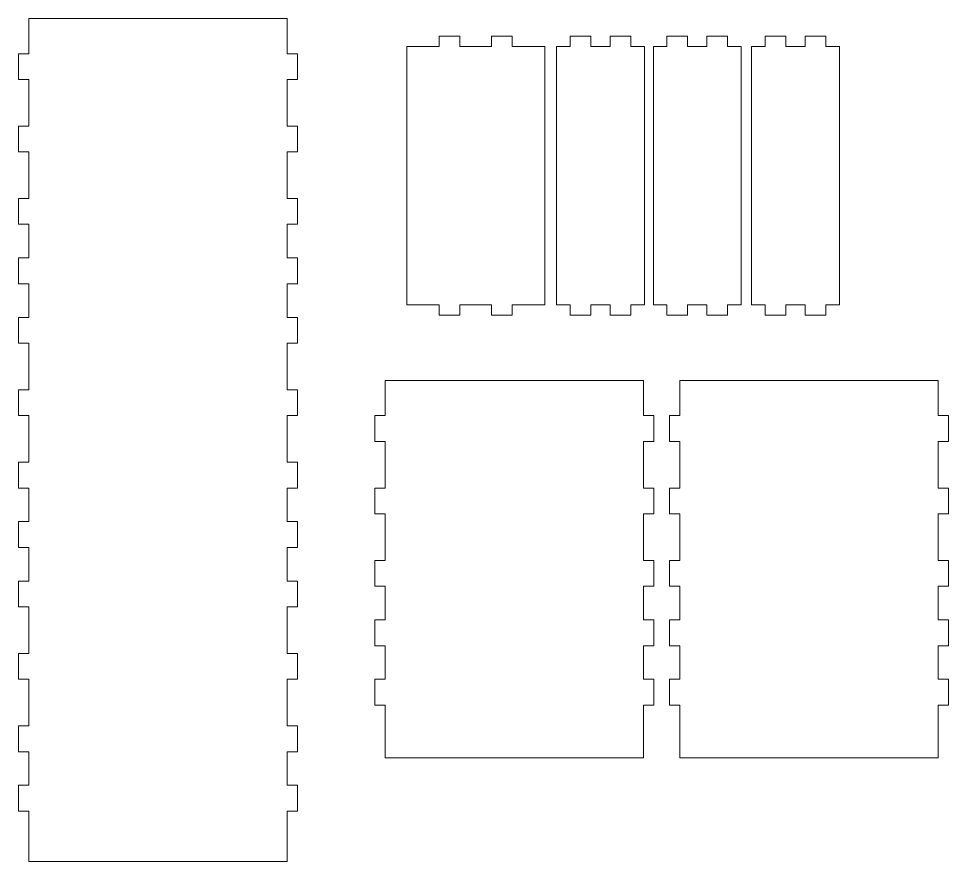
# Model space of a CAD drawing. Header units: millimetres. Extents: x -922 to 947, y -359 to 935.
# Drawn here: x -922 to -562.1, y 453.6 to 779.6 of the extents above; entities that cross this region are included whole.
import ezdxf

# ---------------------------------------------------------------- set-up
doc = ezdxf.new("R2010")
doc.units = ezdxf.units.MM
doc.header["$MEASUREMENT"] = 0
doc.layers.add('Layer 1', color=7, linetype='Continuous')

msp = doc.modelspace()

# ---------------------------------------------------------------- linework, layer by layer
at = {"layer": 'Layer 1', "color": 175, "lineweight": 18}
for points, knots in [([(-917.9964, 574.9813), (-917.9964, 574.9813), (-921.9964, 574.9813), (-921.9964, 574.9813), (-921.9964, 574.9813), (-921.9964, 574.9813), (-921.9964, 584.9813), (-921.9964, 584.9813), (-921.9964, 584.9813), (-921.9964, 584.9813), (-917.9964, 584.9813), (-917.9964, 584.9813), (-917.9964, 584.9813), (-917.9964, 584.9813), (-917.9964, 597.9813), (-917.9964, 597.9813), (-917.9964, 597.9813), (-917.9964, 597.9813), (-921.9964, 597.9813), (-921.9964, 597.9813), (-921.9964, 597.9813), (-921.9964, 597.9813), (-921.9964, 607.9813), (-921.9964, 607.9813), (-921.9964, 607.9813), (-921.9964, 607.9813), (-917.9964, 607.9813), (-917.9964, 607.9813), (-917.9964, 607.9813), (-917.9964, 607.9813), (-917.9964, 625.9813), (-917.9964, 625.9813), (-917.9964, 625.9813), (-917.9964, 625.9813), (-921.9964, 625.9813), (-921.9964, 625.9813), (-921.9964, 625.9813), (-921.9964, 625.9813), (-921.9964, 635.9813), (-921.9964, 635.9813), (-921.9964, 635.9813), (-921.9964, 635.9813), (-917.9964, 635.9813), (-917.9964, 635.9813), (-917.9964, 635.9813), (-917.9964, 635.9813), (-917.9964, 653.9813), (-917.9964, 653.9813), (-917.9964, 653.9813), (-917.9964, 653.9813), (-921.9964, 653.9813), (-921.9964, 653.9813), (-921.9964, 653.9813), (-921.9964, 653.9813), (-921.9964, 663.9813), (-921.9964, 663.9813), (-921.9964, 663.9813), (-921.9964, 663.9813), (-917.9964, 663.9813), (-917.9964, 663.9813), (-917.9964, 663.9813), (-917.9964, 663.9813), (-917.9964, 676.9813), (-917.9964, 676.9813), (-917.9964, 676.9813), (-917.9964, 676.9813), (-921.9964, 676.9813), (-921.9964, 676.9813), (-921.9964, 676.9813), (-921.9964, 676.9813), (-921.9964, 686.9813), (-921.9964, 686.9813), (-921.9964, 686.9813), (-921.9964, 686.9813), (-917.9964, 686.9813), (-917.9964, 686.9813), (-917.9964, 686.9813), (-917.9964, 686.9813), (-917.9964, 699.9813), (-917.9964, 699.9813), (-917.9964, 699.9813), (-917.9964, 699.9813), (-921.9964, 699.9813), (-921.9964, 699.9813), (-921.9964, 699.9813), (-921.9964, 699.9813), (-921.9964, 709.9813), (-921.9964, 709.9813), (-921.9964, 709.9813), (-921.9964, 709.9813), (-917.9964, 709.9813), (-917.9964, 709.9813), (-917.9964, 709.9813), (-917.9964, 709.9813), (-917.9964, 727.9813), (-917.9964, 727.9813), (-917.9964, 727.9813), (-917.9964, 727.9813), (-921.9964, 727.9813), (-921.9964, 727.9813), (-921.9964, 727.9813), (-921.9964, 727.9813), (-921.9964, 737.9813), (-921.9964, 737.9813), (-921.9964, 737.9813), (-921.9964, 737.9813), (-917.9964, 737.9813), (-917.9964, 737.9813), (-917.9964, 737.9813), (-917.9964, 737.9813), (-917.9964, 755.9813), (-917.9964, 755.9813), (-917.9964, 755.9813), (-917.9964, 755.9813), (-921.9964, 755.9813), (-921.9964, 755.9813), (-921.9964, 755.9813), (-921.9964, 755.9813), (-921.9964, 765.9813), (-921.9964, 765.9813), (-921.9964, 765.9813), (-921.9964, 765.9813), (-917.9964, 765.9813), (-917.9964, 765.9813), (-917.9964, 765.9813), (-917.9964, 765.9813), (-917.9964, 779.5556), (-917.9964, 779.5556), (-917.9964, 779.5556), (-917.9964, 779.5556), (-817.9963, 779.5556), (-817.9963, 779.5556), (-817.9963, 779.5556), (-817.9963, 779.5556), (-817.9963, 765.9813), (-817.9963, 765.9813), (-817.9963, 765.9813), (-817.9963, 765.9813), (-813.9963, 765.9813), (-813.9963, 765.9813), (-813.9963, 765.9813), (-813.9963, 765.9813), (-813.9963, 755.9813), (-813.9963, 755.9813), (-813.9963, 755.9813), (-813.9963, 755.9813), (-817.9963, 755.9813), (-817.9963, 755.9813), (-817.9963, 755.9813), (-817.9963, 755.9813), (-817.9963, 737.9813), (-817.9963, 737.9813), (-817.9963, 737.9813), (-817.9963, 737.9813), (-813.9963, 737.9813), (-813.9963, 737.9813), (-813.9963, 737.9813), (-813.9963, 737.9813), (-813.9963, 727.9813), (-813.9963, 727.9813), (-813.9963, 727.9813), (-813.9963, 727.9813), (-817.9963, 727.9813), (-817.9963, 727.9813), (-817.9963, 727.9813), (-817.9963, 727.9813), (-817.9963, 709.9813), (-817.9963, 709.9813), (-817.9963, 709.9813), (-817.9963, 709.9813), (-813.9963, 709.9813), (-813.9963, 709.9813), (-813.9963, 709.9813), (-813.9963, 709.9813), (-813.9963, 699.9813), (-813.9963, 699.9813), (-813.9963, 699.9813), (-813.9963, 699.9813), (-817.9963, 699.9813), (-817.9963, 699.9813), (-817.9963, 699.9813), (-817.9963, 699.9813), (-817.9963, 686.9813), (-817.9963, 686.9813), (-817.9963, 686.9813), (-817.9963, 686.9813), (-813.9963, 686.9813), (-813.9963, 686.9813), (-813.9963, 686.9813), (-813.9963, 686.9813), (-813.9963, 676.9813), (-813.9963, 676.9813), (-813.9963, 676.9813), (-813.9963, 676.9813), (-817.9963, 676.9813), (-817.9963, 676.9813), (-817.9963, 676.9813), (-817.9963, 676.9813), (-817.9963, 663.9813), (-817.9963, 663.9813), (-817.9963, 663.9813), (-817.9963, 663.9813), (-813.9963, 663.9813), (-813.9963, 663.9813), (-813.9963, 663.9813), (-813.9963, 663.9813), (-813.9963, 653.9813), (-813.9963, 653.9813), (-813.9963, 653.9813), (-813.9963, 653.9813), (-817.9963, 653.9813), (-817.9963, 653.9813), (-817.9963, 653.9813), (-817.9963, 653.9813), (-817.9963, 635.9813), (-817.9963, 635.9813), (-817.9963, 635.9813), (-817.9963, 635.9813), (-813.9963, 635.9813), (-813.9963, 635.9813), (-813.9963, 635.9813), (-813.9963, 635.9813), (-813.9963, 625.9813), (-813.9963, 625.9813), (-813.9963, 625.9813), (-813.9963, 625.9813), (-817.9963, 625.9813), (-817.9963, 625.9813), (-817.9963, 625.9813), (-817.9963, 625.9813), (-817.9963, 607.9813), (-817.9963, 607.9813), (-817.9963, 607.9813), (-817.9963, 607.9813), (-813.9963, 607.9813), (-813.9963, 607.9813), (-813.9963, 607.9813), (-813.9963, 607.9813), (-813.9963, 597.9813), (-813.9963, 597.9813), (-813.9963, 597.9813), (-813.9963, 597.9813), (-817.9963, 597.9813), (-817.9963, 597.9813), (-817.9963, 597.9813), (-817.9963, 597.9813), (-817.9963, 584.9813), (-817.9963, 584.9813), (-817.9963, 584.9813), (-817.9963, 584.9813), (-813.9963, 584.9813), (-813.9963, 584.9813), (-813.9963, 584.9813), (-813.9963, 584.9813), (-813.9963, 574.9813), (-813.9963, 574.9813), (-813.9963, 574.9813), (-813.9963, 574.9813), (-817.9963, 574.9813), (-817.9963, 574.9813), (-817.9963, 574.9813), (-817.9963, 574.9813), (-817.9963, 561.9813), (-817.9963, 561.9813), (-817.9963, 561.9813), (-817.9963, 561.9813), (-813.9963, 561.9813), (-813.9963, 561.9813), (-813.9963, 561.9813), (-813.9963, 561.9813), (-813.9963, 551.9814), (-813.9963, 551.9814), (-813.9963, 551.9814), (-813.9963, 551.9814), (-817.9963, 551.9814), (-817.9963, 551.9814), (-817.9963, 551.9814), (-817.9963, 551.9814), (-817.9963, 533.9814), (-817.9963, 533.9814), (-817.9963, 533.9814), (-817.9963, 533.9814), (-813.9963, 533.9814), (-813.9963, 533.9814), (-813.9963, 533.9814), (-813.9963, 533.9814), (-813.9963, 523.9814), (-813.9963, 523.9814), (-813.9963, 523.9814), (-813.9963, 523.9814), (-817.9963, 523.9814), (-817.9963, 523.9814), (-817.9963, 523.9814), (-817.9963, 523.9814), (-817.9963, 505.9814), (-817.9963, 505.9814), (-817.9963, 505.9814), (-817.9963, 505.9814), (-813.9963, 505.9814), (-813.9963, 505.9814), (-813.9963, 505.9814), (-813.9963, 505.9814), (-813.9963, 495.9814), (-813.9963, 495.9814), (-813.9963, 495.9814), (-813.9963, 495.9814), (-817.9963, 495.9814), (-817.9963, 495.9814), (-817.9963, 495.9814), (-817.9963, 495.9814), (-817.9963, 482.9814), (-817.9963, 482.9814), (-817.9963, 482.9814), (-817.9963, 482.9814), (-813.9963, 482.9814), (-813.9963, 482.9814), (-813.9963, 482.9814), (-813.9963, 482.9814), (-813.9963, 472.9814), (-813.9963, 472.9814), (-813.9963, 472.9814), (-813.9963, 472.9814), (-817.9963, 472.9814), (-817.9963, 472.9814), (-817.9963, 472.9814), (-817.9963, 472.9814), (-817.9963, 453.5557), (-817.9963, 453.5557), (-817.9963, 453.5557), (-817.9963, 453.5557), (-917.9964, 453.5557), (-917.9964, 453.5557), (-917.9964, 453.5557), (-917.9964, 453.5557), (-917.9964, 472.9814), (-917.9964, 472.9814), (-917.9964, 472.9814), (-917.9964, 472.9814), (-921.9964, 472.9814), (-921.9964, 472.9814), (-921.9964, 472.9814), (-921.9964, 472.9814), (-921.9964, 482.9814), (-921.9964, 482.9814), (-921.9964, 482.9814), (-921.9964, 482.9814), (-917.9964, 482.9814), (-917.9964, 482.9814), (-917.9964, 482.9814), (-917.9964, 482.9814), (-917.9964, 495.9814), (-917.9964, 495.9814), (-917.9964, 495.9814), (-917.9964, 495.9814), (-921.9964, 495.9814), (-921.9964, 495.9814), (-921.9964, 495.9814), (-921.9964, 495.9814), (-921.9964, 505.9814), (-921.9964, 505.9814), (-921.9964, 505.9814), (-921.9964, 505.9814), (-917.9964, 505.9814), (-917.9964, 505.9814), (-917.9964, 505.9814), (-917.9964, 505.9814), (-917.9964, 523.9814), (-917.9964, 523.9814), (-917.9964, 523.9814), (-917.9964, 523.9814), (-921.9964, 523.9814), (-921.9964, 523.9814), (-921.9964, 523.9814), (-921.9964, 523.9814), (-921.9964, 533.9814), (-921.9964, 533.9814), (-921.9964, 533.9814), (-921.9964, 533.9814), (-917.9964, 533.9814), (-917.9964, 533.9814), (-917.9964, 533.9814), (-917.9964, 533.9814), (-917.9964, 551.9814), (-917.9964, 551.9814), (-917.9964, 551.9814), (-917.9964, 551.9814), (-921.9964, 551.9814), (-921.9964, 551.9814), (-921.9964, 551.9814), (-921.9964, 551.9814), (-921.9964, 561.9813), (-921.9964, 561.9813), (-921.9964, 561.9813), (-921.9964, 561.9813), (-917.9964, 561.9813), (-917.9964, 561.9813), (-917.9964, 561.9813), (-917.9964, 561.9813), (-917.9964, 574.9813), (-917.9964, 574.9813)], [0, 0, 0, 0, 0.00990099, 0.00990099, 0.00990099, 0.00990099, 0.01980198, 0.01980198, 0.01980198, 0.01980198, 0.02970297, 0.02970297, 0.02970297, 0.02970297, 0.03960396, 0.03960396, 0.03960396, 0.03960396, 0.04950495, 0.04950495, 0.04950495, 0.04950495, 0.05940594, 0.05940594, 0.05940594, 0.05940594, 0.06930693, 0.06930693, 0.06930693, 0.06930693, 0.07920792, 0.07920792, 0.07920792, 0.07920792, 0.08910891, 0.08910891, 0.08910891, 0.08910891, 0.0990099, 0.0990099, 0.0990099, 0.0990099, 0.10891089, 0.10891089, 0.10891089, 0.10891089, 0.11881188, 0.11881188, 0.11881188, 0.11881188, 0.12871287, 0.12871287, 0.12871287, 0.12871287, 0.13861386, 0.13861386, 0.13861386, 0.13861386, 0.14851485, 0.14851485, 0.14851485, 0.14851485, 0.15841584, 0.15841584, 0.15841584, 0.15841584, 0.16831683, 0.16831683, 0.16831683, 0.16831683, 0.17821782, 0.17821782, 0.17821782, 0.17821782, 0.18811881, 0.18811881, 0.18811881, 0.18811881, 0.1980198, 0.1980198, 0.1980198, 0.1980198, 0.20792079, 0.20792079, 0.20792079, 0.20792079, 0.21782178, 0.21782178, 0.21782178, 0.21782178, 0.22772277, 0.22772277, 0.22772277, 0.22772277, 0.23762376, 0.23762376, 0.23762376, 0.23762376, 0.24752475, 0.24752475, 0.24752475, 0.24752475, 0.25742574, 0.25742574, 0.25742574, 0.25742574, 0.26732673, 0.26732673, 0.26732673, 0.26732673, 0.27722772, 0.27722772, 0.27722772, 0.27722772, 0.28712871, 0.28712871, 0.28712871, 0.28712871, 0.2970297, 0.2970297, 0.2970297, 0.2970297, 0.30693069, 0.30693069, 0.30693069, 0.30693069, 0.31683168, 0.31683168, 0.31683168, 0.31683168, 0.32673267, 0.32673267, 0.32673267, 0.32673267, 0.33663366, 0.33663366, 0.33663366, 0.33663366, 0.34653465, 0.34653465, 0.34653465, 0.34653465, 0.35643564, 0.35643564, 0.35643564, 0.35643564, 0.36633663, 0.36633663, 0.36633663, 0.36633663, 0.37623762, 0.37623762, 0.37623762, 0.37623762, 0.38613861, 0.38613861, 0.38613861, 0.38613861, 0.3960396, 0.3960396, 0.3960396, 0.3960396, 0.40594059, 0.40594059, 0.40594059, 0.40594059, 0.41584158, 0.41584158, 0.41584158, 0.41584158, 0.42574257, 0.42574257, 0.42574257, 0.42574257, 0.43564356, 0.43564356, 0.43564356, 0.43564356, 0.44554455, 0.44554455, 0.44554455, 0.44554455, 0.45544554, 0.45544554, 0.45544554, 0.45544554, 0.46534653, 0.46534653, 0.46534653, 0.46534653, 0.47524752, 0.47524752, 0.47524752, 0.47524752, 0.48514851, 0.48514851, 0.48514851, 0.48514851, 0.4950495, 0.4950495, 0.4950495, 0.4950495, 0.5049505, 0.5049505, 0.5049505, 0.5049505, 0.51485149, 0.51485149, 0.51485149, 0.51485149, 0.52475248, 0.52475248, 0.52475248, 0.52475248, 0.53465347, 0.53465347, 0.53465347, 0.53465347, 0.54455446, 0.54455446, 0.54455446, 0.54455446, 0.55445545, 0.55445545, 0.55445545, 0.55445545, 0.56435644, 0.56435644, 0.56435644, 0.56435644, 0.57425743, 0.57425743, 0.57425743, 0.57425743, 0.58415842, 0.58415842, 0.58415842, 0.58415842, 0.59405941, 0.59405941, 0.59405941, 0.59405941, 0.6039604, 0.6039604, 0.6039604, 0.6039604, 0.61386139, 0.61386139, 0.61386139, 0.61386139, 0.62376238, 0.62376238, 0.62376238, 0.62376238, 0.63366337, 0.63366337, 0.63366337, 0.63366337, 0.64356436, 0.64356436, 0.64356436, 0.64356436, 0.65346535, 0.65346535, 0.65346535, 0.65346535, 0.66336634, 0.66336634, 0.66336634, 0.66336634, 0.67326733, 0.67326733, 0.67326733, 0.67326733, 0.68316832, 0.68316832, 0.68316832, 0.68316832, 0.69306931, 0.69306931, 0.69306931, 0.69306931, 0.7029703, 0.7029703, 0.7029703, 0.7029703, 0.71287129, 0.71287129, 0.71287129, 0.71287129, 0.72277228, 0.72277228, 0.72277228, 0.72277228, 0.73267327, 0.73267327, 0.73267327, 0.73267327, 0.74257426, 0.74257426, 0.74257426, 0.74257426, 0.75247525, 0.75247525, 0.75247525, 0.75247525, 0.76237624, 0.76237624, 0.76237624, 0.76237624, 0.77227723, 0.77227723, 0.77227723, 0.77227723, 0.78217822, 0.78217822, 0.78217822, 0.78217822, 0.79207921, 0.79207921, 0.79207921, 0.79207921, 0.8019802, 0.8019802, 0.8019802, 0.8019802, 0.81188119, 0.81188119, 0.81188119, 0.81188119, 0.82178218, 0.82178218, 0.82178218, 0.82178218, 0.83168317, 0.83168317, 0.83168317, 0.83168317, 0.84158416, 0.84158416, 0.84158416, 0.84158416, 0.85148515, 0.85148515, 0.85148515, 0.85148515, 0.86138614, 0.86138614, 0.86138614, 0.86138614, 0.87128713, 0.87128713, 0.87128713, 0.87128713, 0.88118812, 0.88118812, 0.88118812, 0.88118812, 0.89108911, 0.89108911, 0.89108911, 0.89108911, 0.9009901, 0.9009901, 0.9009901, 0.9009901, 0.91089109, 0.91089109, 0.91089109, 0.91089109, 0.92079208, 0.92079208, 0.92079208, 0.92079208, 0.93069307, 0.93069307, 0.93069307, 0.93069307, 0.94059406, 0.94059406, 0.94059406, 0.94059406, 0.95049505, 0.95049505, 0.95049505, 0.95049505, 0.96039604, 0.96039604, 0.96039604, 0.96039604, 0.97029703, 0.97029703, 0.97029703, 0.97029703, 0.98019802, 0.98019802, 0.98019802, 0.98019802, 1, 1, 1, 1]), ([(-751.1414, 668.8172), (-751.1414, 668.8172), (-751.1414, 664.8172), (-751.1414, 664.8172), (-751.1414, 664.8172), (-751.1414, 664.8172), (-759.1413, 664.8172), (-759.1413, 664.8172), (-759.1413, 664.8172), (-759.1413, 664.8172), (-759.1413, 668.8172), (-759.1413, 668.8172), (-759.1413, 668.8172), (-759.1413, 668.8172), (-771.7664, 668.8172), (-771.7664, 668.8172), (-771.7664, 668.8172), (-771.7664, 668.8172), (-771.7664, 768.8172), (-771.7664, 768.8172), (-771.7664, 768.8172), (-771.7664, 768.8172), (-759.1413, 768.8172), (-759.1413, 768.8172), (-759.1413, 768.8172), (-759.1413, 768.8172), (-759.1413, 772.8172), (-759.1413, 772.8172), (-759.1413, 772.8172), (-759.1413, 772.8172), (-751.1414, 772.8172), (-751.1414, 772.8172), (-751.1414, 772.8172), (-751.1414, 772.8172), (-751.1414, 768.8172), (-751.1414, 768.8172), (-751.1414, 768.8172), (-751.1414, 768.8172), (-738.8914, 768.8172), (-738.8914, 768.8172), (-738.8914, 768.8172), (-738.8914, 768.8172), (-738.8914, 772.8172), (-738.8914, 772.8172), (-738.8914, 772.8172), (-738.8914, 772.8172), (-730.8914, 772.8172), (-730.8914, 772.8172), (-730.8914, 772.8172), (-730.8914, 772.8172), (-730.8914, 768.8172), (-730.8914, 768.8172), (-730.8914, 768.8172), (-730.8914, 768.8172), (-718.2664, 768.8172), (-718.2664, 768.8172), (-718.2664, 768.8172), (-718.2664, 768.8172), (-718.2664, 668.8172), (-718.2664, 668.8172), (-718.2664, 668.8172), (-718.2664, 668.8172), (-730.8914, 668.8172), (-730.8914, 668.8172), (-730.8914, 668.8172), (-730.8914, 668.8172), (-730.8914, 664.8172), (-730.8914, 664.8172), (-730.8914, 664.8172), (-730.8914, 664.8172), (-738.8914, 664.8172), (-738.8914, 664.8172), (-738.8914, 664.8172), (-738.8914, 664.8172), (-738.8914, 668.8172), (-738.8914, 668.8172), (-738.8914, 668.8172), (-738.8914, 668.8172), (-751.1414, 668.8172), (-751.1414, 668.8172)], [0, 0, 0, 0, 0.04761905, 0.04761905, 0.04761905, 0.04761905, 0.0952381, 0.0952381, 0.0952381, 0.0952381, 0.14285714, 0.14285714, 0.14285714, 0.14285714, 0.19047619, 0.19047619, 0.19047619, 0.19047619, 0.23809524, 0.23809524, 0.23809524, 0.23809524, 0.28571429, 0.28571429, 0.28571429, 0.28571429, 0.33333333, 0.33333333, 0.33333333, 0.33333333, 0.38095238, 0.38095238, 0.38095238, 0.38095238, 0.42857143, 0.42857143, 0.42857143, 0.42857143, 0.47619048, 0.47619048, 0.47619048, 0.47619048, 0.52380952, 0.52380952, 0.52380952, 0.52380952, 0.57142857, 0.57142857, 0.57142857, 0.57142857, 0.61904762, 0.61904762, 0.61904762, 0.61904762, 0.66666667, 0.66666667, 0.66666667, 0.66666667, 0.71428571, 0.71428571, 0.71428571, 0.71428571, 0.76190476, 0.76190476, 0.76190476, 0.76190476, 0.80952381, 0.80952381, 0.80952381, 0.80952381, 0.85714286, 0.85714286, 0.85714286, 0.85714286, 0.9047619, 0.9047619, 0.9047619, 0.9047619, 1, 1, 1, 1]), ([(-700.5163, 668.8172), (-700.5163, 668.8172), (-700.5163, 664.8172), (-700.5163, 664.8172), (-700.5163, 664.8172), (-700.5163, 664.8172), (-708.5164, 664.8172), (-708.5164, 664.8172), (-708.5164, 664.8172), (-708.5164, 664.8172), (-708.5164, 668.8172), (-708.5164, 668.8172), (-708.5164, 668.8172), (-708.5164, 668.8172), (-713.7664, 668.8172), (-713.7664, 668.8172), (-713.7664, 668.8172), (-713.7664, 668.8172), (-713.7664, 768.8172), (-713.7664, 768.8172), (-713.7664, 768.8172), (-713.7664, 768.8172), (-708.5164, 768.8172), (-708.5164, 768.8172), (-708.5164, 768.8172), (-708.5164, 768.8172), (-708.5164, 772.8172), (-708.5164, 772.8172), (-708.5164, 772.8172), (-708.5164, 772.8172), (-700.5163, 772.8172), (-700.5163, 772.8172), (-700.5163, 772.8172), (-700.5163, 772.8172), (-700.5163, 768.8172), (-700.5163, 768.8172), (-700.5163, 768.8172), (-700.5163, 768.8172), (-693.0164, 768.8172), (-693.0164, 768.8172), (-693.0164, 768.8172), (-693.0164, 768.8172), (-693.0164, 772.8172), (-693.0164, 772.8172), (-693.0164, 772.8172), (-693.0164, 772.8172), (-685.0163, 772.8172), (-685.0163, 772.8172), (-685.0163, 772.8172), (-685.0163, 772.8172), (-685.0163, 768.8172), (-685.0163, 768.8172), (-685.0163, 768.8172), (-685.0163, 768.8172), (-679.7664, 768.8172), (-679.7664, 768.8172), (-679.7664, 768.8172), (-679.7664, 768.8172), (-679.7664, 668.8172), (-679.7664, 668.8172), (-679.7664, 668.8172), (-679.7664, 668.8172), (-685.0163, 668.8172), (-685.0163, 668.8172), (-685.0163, 668.8172), (-685.0163, 668.8172), (-685.0163, 664.8172), (-685.0163, 664.8172), (-685.0163, 664.8172), (-685.0163, 664.8172), (-693.0164, 664.8172), (-693.0164, 664.8172), (-693.0164, 664.8172), (-693.0164, 664.8172), (-693.0164, 668.8172), (-693.0164, 668.8172), (-693.0164, 668.8172), (-693.0164, 668.8172), (-700.5163, 668.8172), (-700.5163, 668.8172)], [0, 0, 0, 0, 0.04761905, 0.04761905, 0.04761905, 0.04761905, 0.0952381, 0.0952381, 0.0952381, 0.0952381, 0.14285714, 0.14285714, 0.14285714, 0.14285714, 0.19047619, 0.19047619, 0.19047619, 0.19047619, 0.23809524, 0.23809524, 0.23809524, 0.23809524, 0.28571429, 0.28571429, 0.28571429, 0.28571429, 0.33333333, 0.33333333, 0.33333333, 0.33333333, 0.38095238, 0.38095238, 0.38095238, 0.38095238, 0.42857143, 0.42857143, 0.42857143, 0.42857143, 0.47619048, 0.47619048, 0.47619048, 0.47619048, 0.52380952, 0.52380952, 0.52380952, 0.52380952, 0.57142857, 0.57142857, 0.57142857, 0.57142857, 0.61904762, 0.61904762, 0.61904762, 0.61904762, 0.66666667, 0.66666667, 0.66666667, 0.66666667, 0.71428571, 0.71428571, 0.71428571, 0.71428571, 0.76190476, 0.76190476, 0.76190476, 0.76190476, 0.80952381, 0.80952381, 0.80952381, 0.80952381, 0.85714286, 0.85714286, 0.85714286, 0.85714286, 0.9047619, 0.9047619, 0.9047619, 0.9047619, 1, 1, 1, 1]), ([(-655.5163, 768.8172), (-655.5163, 768.8172), (-655.5163, 772.8172), (-655.5163, 772.8172), (-655.5163, 772.8172), (-655.5163, 772.8172), (-647.5162, 772.8172), (-647.5162, 772.8172), (-647.5162, 772.8172), (-647.5162, 772.8172), (-647.5162, 768.8172), (-647.5162, 768.8172), (-647.5162, 768.8172), (-647.5162, 768.8172), (-642.2663, 768.8172), (-642.2663, 768.8172), (-642.2663, 768.8172), (-642.2663, 768.8172), (-642.2663, 668.8172), (-642.2663, 668.8172), (-642.2663, 668.8172), (-642.2663, 668.8172), (-647.5162, 668.8172), (-647.5162, 668.8172), (-647.5162, 668.8172), (-647.5162, 668.8172), (-647.5162, 664.8172), (-647.5162, 664.8172), (-647.5162, 664.8172), (-647.5162, 664.8172), (-655.5163, 664.8172), (-655.5163, 664.8172), (-655.5163, 664.8172), (-655.5163, 664.8172), (-655.5163, 668.8172), (-655.5163, 668.8172), (-655.5163, 668.8172), (-655.5163, 668.8172), (-663.0163, 668.8172), (-663.0163, 668.8172), (-663.0163, 668.8172), (-663.0163, 668.8172), (-663.0163, 664.8172), (-663.0163, 664.8172), (-663.0163, 664.8172), (-663.0163, 664.8172), (-671.0164, 664.8172), (-671.0164, 664.8172), (-671.0164, 664.8172), (-671.0164, 664.8172), (-671.0164, 668.8172), (-671.0164, 668.8172), (-671.0164, 668.8172), (-671.0164, 668.8172), (-676.2664, 668.8172), (-676.2664, 668.8172), (-676.2664, 668.8172), (-676.2664, 668.8172), (-676.2664, 768.8172), (-676.2664, 768.8172), (-676.2664, 768.8172), (-676.2664, 768.8172), (-671.0164, 768.8172), (-671.0164, 768.8172), (-671.0164, 768.8172), (-671.0164, 768.8172), (-671.0164, 772.8172), (-671.0164, 772.8172), (-671.0164, 772.8172), (-671.0164, 772.8172), (-663.0163, 772.8172), (-663.0163, 772.8172), (-663.0163, 772.8172), (-663.0163, 772.8172), (-663.0163, 768.8172), (-663.0163, 768.8172), (-663.0163, 768.8172), (-663.0163, 768.8172), (-655.5163, 768.8172), (-655.5163, 768.8172)], [0, 0, 0, 0, 0.04761905, 0.04761905, 0.04761905, 0.04761905, 0.0952381, 0.0952381, 0.0952381, 0.0952381, 0.14285714, 0.14285714, 0.14285714, 0.14285714, 0.19047619, 0.19047619, 0.19047619, 0.19047619, 0.23809524, 0.23809524, 0.23809524, 0.23809524, 0.28571429, 0.28571429, 0.28571429, 0.28571429, 0.33333333, 0.33333333, 0.33333333, 0.33333333, 0.38095238, 0.38095238, 0.38095238, 0.38095238, 0.42857143, 0.42857143, 0.42857143, 0.42857143, 0.47619048, 0.47619048, 0.47619048, 0.47619048, 0.52380952, 0.52380952, 0.52380952, 0.52380952, 0.57142857, 0.57142857, 0.57142857, 0.57142857, 0.61904762, 0.61904762, 0.61904762, 0.61904762, 0.66666667, 0.66666667, 0.66666667, 0.66666667, 0.71428571, 0.71428571, 0.71428571, 0.71428571, 0.76190476, 0.76190476, 0.76190476, 0.76190476, 0.80952381, 0.80952381, 0.80952381, 0.80952381, 0.85714286, 0.85714286, 0.85714286, 0.85714286, 0.9047619, 0.9047619, 0.9047619, 0.9047619, 1, 1, 1, 1]), ([(-633.0163, 768.8172), (-633.0163, 768.8172), (-633.0163, 772.8172), (-633.0163, 772.8172), (-633.0163, 772.8172), (-633.0163, 772.8172), (-625.0164, 772.8172), (-625.0164, 772.8172), (-625.0164, 772.8172), (-625.0164, 772.8172), (-625.0164, 768.8172), (-625.0164, 768.8172), (-625.0164, 768.8172), (-625.0164, 768.8172), (-617.5163, 768.8172), (-617.5163, 768.8172), (-617.5163, 768.8172), (-617.5163, 768.8172), (-617.5163, 772.8172), (-617.5163, 772.8172), (-617.5163, 772.8172), (-617.5163, 772.8172), (-609.5163, 772.8172), (-609.5163, 772.8172), (-609.5163, 772.8172), (-609.5163, 772.8172), (-609.5163, 768.8172), (-609.5163, 768.8172), (-609.5163, 768.8172), (-609.5163, 768.8172), (-604.2664, 768.8172), (-604.2664, 768.8172), (-604.2664, 768.8172), (-604.2664, 768.8172), (-604.2664, 668.8172), (-604.2664, 668.8172), (-604.2664, 668.8172), (-604.2664, 668.8172), (-609.5163, 668.8172), (-609.5163, 668.8172), (-609.5163, 668.8172), (-609.5163, 668.8172), (-609.5163, 664.8172), (-609.5163, 664.8172), (-609.5163, 664.8172), (-609.5163, 664.8172), (-617.5163, 664.8172), (-617.5163, 664.8172), (-617.5163, 664.8172), (-617.5163, 664.8172), (-617.5163, 668.8172), (-617.5163, 668.8172), (-617.5163, 668.8172), (-617.5163, 668.8172), (-625.0164, 668.8172), (-625.0164, 668.8172), (-625.0164, 668.8172), (-625.0164, 668.8172), (-625.0164, 664.8172), (-625.0164, 664.8172), (-625.0164, 664.8172), (-625.0164, 664.8172), (-633.0163, 664.8172), (-633.0163, 664.8172), (-633.0163, 664.8172), (-633.0163, 664.8172), (-633.0163, 668.8172), (-633.0163, 668.8172), (-633.0163, 668.8172), (-633.0163, 668.8172), (-638.2663, 668.8172), (-638.2663, 668.8172), (-638.2663, 668.8172), (-638.2663, 668.8172), (-638.2663, 768.8172), (-638.2663, 768.8172), (-638.2663, 768.8172), (-638.2663, 768.8172), (-633.0163, 768.8172), (-633.0163, 768.8172)], [0, 0, 0, 0, 0.04761905, 0.04761905, 0.04761905, 0.04761905, 0.0952381, 0.0952381, 0.0952381, 0.0952381, 0.14285714, 0.14285714, 0.14285714, 0.14285714, 0.19047619, 0.19047619, 0.19047619, 0.19047619, 0.23809524, 0.23809524, 0.23809524, 0.23809524, 0.28571429, 0.28571429, 0.28571429, 0.28571429, 0.33333333, 0.33333333, 0.33333333, 0.33333333, 0.38095238, 0.38095238, 0.38095238, 0.38095238, 0.42857143, 0.42857143, 0.42857143, 0.42857143, 0.47619048, 0.47619048, 0.47619048, 0.47619048, 0.52380952, 0.52380952, 0.52380952, 0.52380952, 0.57142857, 0.57142857, 0.57142857, 0.57142857, 0.61904762, 0.61904762, 0.61904762, 0.61904762, 0.66666667, 0.66666667, 0.66666667, 0.66666667, 0.71428571, 0.71428571, 0.71428571, 0.71428571, 0.76190476, 0.76190476, 0.76190476, 0.76190476, 0.80952381, 0.80952381, 0.80952381, 0.80952381, 0.85714286, 0.85714286, 0.85714286, 0.85714286, 0.9047619, 0.9047619, 0.9047619, 0.9047619, 1, 1, 1, 1]), ([(-680.0638, 625.9813), (-680.0638, 625.9813), (-676.0639, 625.9813), (-676.0639, 625.9813), (-676.0639, 625.9813), (-676.0639, 625.9813), (-676.0639, 615.9813), (-676.0639, 615.9813), (-676.0639, 615.9813), (-676.0639, 615.9813), (-680.0638, 615.9813), (-680.0638, 615.9813), (-680.0638, 615.9813), (-680.0638, 615.9813), (-680.0638, 597.9813), (-680.0638, 597.9813), (-680.0638, 597.9813), (-680.0638, 597.9813), (-676.0639, 597.9813), (-676.0639, 597.9813), (-676.0639, 597.9813), (-676.0639, 597.9813), (-676.0639, 587.9813), (-676.0639, 587.9813), (-676.0639, 587.9813), (-676.0639, 587.9813), (-680.0638, 587.9813), (-680.0638, 587.9813), (-680.0638, 587.9813), (-680.0638, 587.9813), (-680.0638, 569.9813), (-680.0638, 569.9813), (-680.0638, 569.9813), (-680.0638, 569.9813), (-676.0639, 569.9813), (-676.0639, 569.9813), (-676.0639, 569.9813), (-676.0639, 569.9813), (-676.0639, 559.9813), (-676.0639, 559.9813), (-676.0639, 559.9813), (-676.0639, 559.9813), (-680.0638, 559.9813), (-680.0638, 559.9813), (-680.0638, 559.9813), (-680.0638, 559.9813), (-680.0638, 546.9814), (-680.0638, 546.9814), (-680.0638, 546.9814), (-680.0638, 546.9814), (-676.0639, 546.9814), (-676.0639, 546.9814), (-676.0639, 546.9814), (-676.0639, 546.9814), (-676.0639, 536.9814), (-676.0639, 536.9814), (-676.0639, 536.9814), (-676.0639, 536.9814), (-680.0638, 536.9814), (-680.0638, 536.9814), (-680.0638, 536.9814), (-680.0638, 536.9814), (-680.0638, 523.9814), (-680.0638, 523.9814), (-680.0638, 523.9814), (-680.0638, 523.9814), (-676.0639, 523.9814), (-676.0639, 523.9814), (-676.0639, 523.9814), (-676.0639, 523.9814), (-676.0639, 513.9814), (-676.0639, 513.9814), (-676.0639, 513.9814), (-676.0639, 513.9814), (-680.0638, 513.9814), (-680.0638, 513.9814), (-680.0638, 513.9814), (-680.0638, 513.9814), (-680.0638, 493.5557), (-680.0638, 493.5557), (-680.0638, 493.5557), (-680.0638, 493.5557), (-780.0638, 493.5557), (-780.0638, 493.5557), (-780.0638, 493.5557), (-780.0638, 493.5557), (-780.0638, 513.9814), (-780.0638, 513.9814), (-780.0638, 513.9814), (-780.0638, 513.9814), (-784.0639, 513.9814), (-784.0639, 513.9814), (-784.0639, 513.9814), (-784.0639, 513.9814), (-784.0639, 523.9814), (-784.0639, 523.9814), (-784.0639, 523.9814), (-784.0639, 523.9814), (-780.0638, 523.9814), (-780.0638, 523.9814), (-780.0638, 523.9814), (-780.0638, 523.9814), (-780.0638, 536.9814), (-780.0638, 536.9814), (-780.0638, 536.9814), (-780.0638, 536.9814), (-784.0639, 536.9814), (-784.0639, 536.9814), (-784.0639, 536.9814), (-784.0639, 536.9814), (-784.0639, 546.9814), (-784.0639, 546.9814), (-784.0639, 546.9814), (-784.0639, 546.9814), (-780.0638, 546.9814), (-780.0638, 546.9814), (-780.0638, 546.9814), (-780.0638, 546.9814), (-780.0638, 559.9813), (-780.0638, 559.9813), (-780.0638, 559.9813), (-780.0638, 559.9813), (-784.0639, 559.9813), (-784.0639, 559.9813), (-784.0639, 559.9813), (-784.0639, 559.9813), (-784.0639, 569.9813), (-784.0639, 569.9813), (-784.0639, 569.9813), (-784.0639, 569.9813), (-780.0638, 569.9813), (-780.0638, 569.9813), (-780.0638, 569.9813), (-780.0638, 569.9813), (-780.0638, 587.9813), (-780.0638, 587.9813), (-780.0638, 587.9813), (-780.0638, 587.9813), (-784.0639, 587.9813), (-784.0639, 587.9813), (-784.0639, 587.9813), (-784.0639, 587.9813), (-784.0639, 597.9813), (-784.0639, 597.9813), (-784.0639, 597.9813), (-784.0639, 597.9813), (-780.0638, 597.9813), (-780.0638, 597.9813), (-780.0638, 597.9813), (-780.0638, 597.9813), (-780.0638, 615.9813), (-780.0638, 615.9813), (-780.0638, 615.9813), (-780.0638, 615.9813), (-784.0639, 615.9813), (-784.0639, 615.9813), (-784.0639, 615.9813), (-784.0639, 615.9813), (-784.0639, 625.9813), (-784.0639, 625.9813), (-784.0639, 625.9813), (-784.0639, 625.9813), (-780.0638, 625.9813), (-780.0638, 625.9813), (-780.0638, 625.9813), (-780.0638, 625.9813), (-780.0638, 639.5556), (-780.0638, 639.5556), (-780.0638, 639.5556), (-780.0638, 639.5556), (-680.0638, 639.5556), (-680.0638, 639.5556), (-680.0638, 639.5556), (-680.0638, 639.5556), (-680.0638, 625.9813), (-680.0638, 625.9813)], [0, 0, 0, 0, 0.02222222, 0.02222222, 0.02222222, 0.02222222, 0.04444444, 0.04444444, 0.04444444, 0.04444444, 0.06666667, 0.06666667, 0.06666667, 0.06666667, 0.08888889, 0.08888889, 0.08888889, 0.08888889, 0.11111111, 0.11111111, 0.11111111, 0.11111111, 0.13333333, 0.13333333, 0.13333333, 0.13333333, 0.15555556, 0.15555556, 0.15555556, 0.15555556, 0.17777778, 0.17777778, 0.17777778, 0.17777778, 0.2, 0.2, 0.2, 0.2, 0.22222222, 0.22222222, 0.22222222, 0.22222222, 0.24444444, 0.24444444, 0.24444444, 0.24444444, 0.26666667, 0.26666667, 0.26666667, 0.26666667, 0.28888889, 0.28888889, 0.28888889, 0.28888889, 0.31111111, 0.31111111, 0.31111111, 0.31111111, 0.33333333, 0.33333333, 0.33333333, 0.33333333, 0.35555556, 0.35555556, 0.35555556, 0.35555556, 0.37777778, 0.37777778, 0.37777778, 0.37777778, 0.4, 0.4, 0.4, 0.4, 0.42222222, 0.42222222, 0.42222222, 0.42222222, 0.44444444, 0.44444444, 0.44444444, 0.44444444, 0.46666667, 0.46666667, 0.46666667, 0.46666667, 0.48888889, 0.48888889, 0.48888889, 0.48888889, 0.51111111, 0.51111111, 0.51111111, 0.51111111, 0.53333333, 0.53333333, 0.53333333, 0.53333333, 0.55555556, 0.55555556, 0.55555556, 0.55555556, 0.57777778, 0.57777778, 0.57777778, 0.57777778, 0.6, 0.6, 0.6, 0.6, 0.62222222, 0.62222222, 0.62222222, 0.62222222, 0.64444444, 0.64444444, 0.64444444, 0.64444444, 0.66666667, 0.66666667, 0.66666667, 0.66666667, 0.68888889, 0.68888889, 0.68888889, 0.68888889, 0.71111111, 0.71111111, 0.71111111, 0.71111111, 0.73333333, 0.73333333, 0.73333333, 0.73333333, 0.75555556, 0.75555556, 0.75555556, 0.75555556, 0.77777778, 0.77777778, 0.77777778, 0.77777778, 0.8, 0.8, 0.8, 0.8, 0.82222222, 0.82222222, 0.82222222, 0.82222222, 0.84444444, 0.84444444, 0.84444444, 0.84444444, 0.86666667, 0.86666667, 0.86666667, 0.86666667, 0.88888889, 0.88888889, 0.88888889, 0.88888889, 0.91111111, 0.91111111, 0.91111111, 0.91111111, 0.93333333, 0.93333333, 0.93333333, 0.93333333, 0.95555556, 0.95555556, 0.95555556, 0.95555556, 1, 1, 1, 1]), ([(-566.0638, 625.9813), (-566.0638, 625.9813), (-562.0638, 625.9813), (-562.0638, 625.9813), (-562.0638, 625.9813), (-562.0638, 625.9813), (-562.0638, 615.9813), (-562.0638, 615.9813), (-562.0638, 615.9813), (-562.0638, 615.9813), (-566.0638, 615.9813), (-566.0638, 615.9813), (-566.0638, 615.9813), (-566.0638, 615.9813), (-566.0638, 597.9813), (-566.0638, 597.9813), (-566.0638, 597.9813), (-566.0638, 597.9813), (-562.0638, 597.9813), (-562.0638, 597.9813), (-562.0638, 597.9813), (-562.0638, 597.9813), (-562.0638, 587.9813), (-562.0638, 587.9813), (-562.0638, 587.9813), (-562.0638, 587.9813), (-566.0638, 587.9813), (-566.0638, 587.9813), (-566.0638, 587.9813), (-566.0638, 587.9813), (-566.0638, 569.9813), (-566.0638, 569.9813), (-566.0638, 569.9813), (-566.0638, 569.9813), (-562.0638, 569.9813), (-562.0638, 569.9813), (-562.0638, 569.9813), (-562.0638, 569.9813), (-562.0638, 559.9813), (-562.0638, 559.9813), (-562.0638, 559.9813), (-562.0638, 559.9813), (-566.0638, 559.9813), (-566.0638, 559.9813), (-566.0638, 559.9813), (-566.0638, 559.9813), (-566.0638, 546.9814), (-566.0638, 546.9814), (-566.0638, 546.9814), (-566.0638, 546.9814), (-562.0638, 546.9814), (-562.0638, 546.9814), (-562.0638, 546.9814), (-562.0638, 546.9814), (-562.0638, 536.9814), (-562.0638, 536.9814), (-562.0638, 536.9814), (-562.0638, 536.9814), (-566.0638, 536.9814), (-566.0638, 536.9814), (-566.0638, 536.9814), (-566.0638, 536.9814), (-566.0638, 523.9814), (-566.0638, 523.9814), (-566.0638, 523.9814), (-566.0638, 523.9814), (-562.0638, 523.9814), (-562.0638, 523.9814), (-562.0638, 523.9814), (-562.0638, 523.9814), (-562.0638, 513.9814), (-562.0638, 513.9814), (-562.0638, 513.9814), (-562.0638, 513.9814), (-566.0638, 513.9814), (-566.0638, 513.9814), (-566.0638, 513.9814), (-566.0638, 513.9814), (-566.0638, 493.5557), (-566.0638, 493.5557), (-566.0638, 493.5557), (-566.0638, 493.5557), (-666.0639, 493.5557), (-666.0639, 493.5557), (-666.0639, 493.5557), (-666.0639, 493.5557), (-666.0639, 513.9814), (-666.0639, 513.9814), (-666.0639, 513.9814), (-666.0639, 513.9814), (-670.0639, 513.9814), (-670.0639, 513.9814), (-670.0639, 513.9814), (-670.0639, 513.9814), (-670.0639, 523.9814), (-670.0639, 523.9814), (-670.0639, 523.9814), (-670.0639, 523.9814), (-666.0639, 523.9814), (-666.0639, 523.9814), (-666.0639, 523.9814), (-666.0639, 523.9814), (-666.0639, 536.9814), (-666.0639, 536.9814), (-666.0639, 536.9814), (-666.0639, 536.9814), (-670.0639, 536.9814), (-670.0639, 536.9814), (-670.0639, 536.9814), (-670.0639, 536.9814), (-670.0639, 546.9814), (-670.0639, 546.9814), (-670.0639, 546.9814), (-670.0639, 546.9814), (-666.0639, 546.9814), (-666.0639, 546.9814), (-666.0639, 546.9814), (-666.0639, 546.9814), (-666.0639, 559.9813), (-666.0639, 559.9813), (-666.0639, 559.9813), (-666.0639, 559.9813), (-670.0639, 559.9813), (-670.0639, 559.9813), (-670.0639, 559.9813), (-670.0639, 559.9813), (-670.0639, 569.9813), (-670.0639, 569.9813), (-670.0639, 569.9813), (-670.0639, 569.9813), (-666.0639, 569.9813), (-666.0639, 569.9813), (-666.0639, 569.9813), (-666.0639, 569.9813), (-666.0639, 587.9813), (-666.0639, 587.9813), (-666.0639, 587.9813), (-666.0639, 587.9813), (-670.0639, 587.9813), (-670.0639, 587.9813), (-670.0639, 587.9813), (-670.0639, 587.9813), (-670.0639, 597.9813), (-670.0639, 597.9813), (-670.0639, 597.9813), (-670.0639, 597.9813), (-666.0639, 597.9813), (-666.0639, 597.9813), (-666.0639, 597.9813), (-666.0639, 597.9813), (-666.0639, 615.9813), (-666.0639, 615.9813), (-666.0639, 615.9813), (-666.0639, 615.9813), (-670.0639, 615.9813), (-670.0639, 615.9813), (-670.0639, 615.9813), (-670.0639, 615.9813), (-670.0639, 625.9813), (-670.0639, 625.9813), (-670.0639, 625.9813), (-670.0639, 625.9813), (-666.0639, 625.9813), (-666.0639, 625.9813), (-666.0639, 625.9813), (-666.0639, 625.9813), (-666.0639, 639.5556), (-666.0639, 639.5556), (-666.0639, 639.5556), (-666.0639, 639.5556), (-566.0638, 639.5556), (-566.0638, 639.5556), (-566.0638, 639.5556), (-566.0638, 639.5556), (-566.0638, 625.9813), (-566.0638, 625.9813)], [0, 0, 0, 0, 0.02222222, 0.02222222, 0.02222222, 0.02222222, 0.04444444, 0.04444444, 0.04444444, 0.04444444, 0.06666667, 0.06666667, 0.06666667, 0.06666667, 0.08888889, 0.08888889, 0.08888889, 0.08888889, 0.11111111, 0.11111111, 0.11111111, 0.11111111, 0.13333333, 0.13333333, 0.13333333, 0.13333333, 0.15555556, 0.15555556, 0.15555556, 0.15555556, 0.17777778, 0.17777778, 0.17777778, 0.17777778, 0.2, 0.2, 0.2, 0.2, 0.22222222, 0.22222222, 0.22222222, 0.22222222, 0.24444444, 0.24444444, 0.24444444, 0.24444444, 0.26666667, 0.26666667, 0.26666667, 0.26666667, 0.28888889, 0.28888889, 0.28888889, 0.28888889, 0.31111111, 0.31111111, 0.31111111, 0.31111111, 0.33333333, 0.33333333, 0.33333333, 0.33333333, 0.35555556, 0.35555556, 0.35555556, 0.35555556, 0.37777778, 0.37777778, 0.37777778, 0.37777778, 0.4, 0.4, 0.4, 0.4, 0.42222222, 0.42222222, 0.42222222, 0.42222222, 0.44444444, 0.44444444, 0.44444444, 0.44444444, 0.46666667, 0.46666667, 0.46666667, 0.46666667, 0.48888889, 0.48888889, 0.48888889, 0.48888889, 0.51111111, 0.51111111, 0.51111111, 0.51111111, 0.53333333, 0.53333333, 0.53333333, 0.53333333, 0.55555556, 0.55555556, 0.55555556, 0.55555556, 0.57777778, 0.57777778, 0.57777778, 0.57777778, 0.6, 0.6, 0.6, 0.6, 0.62222222, 0.62222222, 0.62222222, 0.62222222, 0.64444444, 0.64444444, 0.64444444, 0.64444444, 0.66666667, 0.66666667, 0.66666667, 0.66666667, 0.68888889, 0.68888889, 0.68888889, 0.68888889, 0.71111111, 0.71111111, 0.71111111, 0.71111111, 0.73333333, 0.73333333, 0.73333333, 0.73333333, 0.75555556, 0.75555556, 0.75555556, 0.75555556, 0.77777778, 0.77777778, 0.77777778, 0.77777778, 0.8, 0.8, 0.8, 0.8, 0.82222222, 0.82222222, 0.82222222, 0.82222222, 0.84444444, 0.84444444, 0.84444444, 0.84444444, 0.86666667, 0.86666667, 0.86666667, 0.86666667, 0.88888889, 0.88888889, 0.88888889, 0.88888889, 0.91111111, 0.91111111, 0.91111111, 0.91111111, 0.93333333, 0.93333333, 0.93333333, 0.93333333, 0.95555556, 0.95555556, 0.95555556, 0.95555556, 1, 1, 1, 1])]:
    msp.add_open_spline(points, degree=3, knots=knots, dxfattribs=at)

doc.saveas('drawing.dxf')
